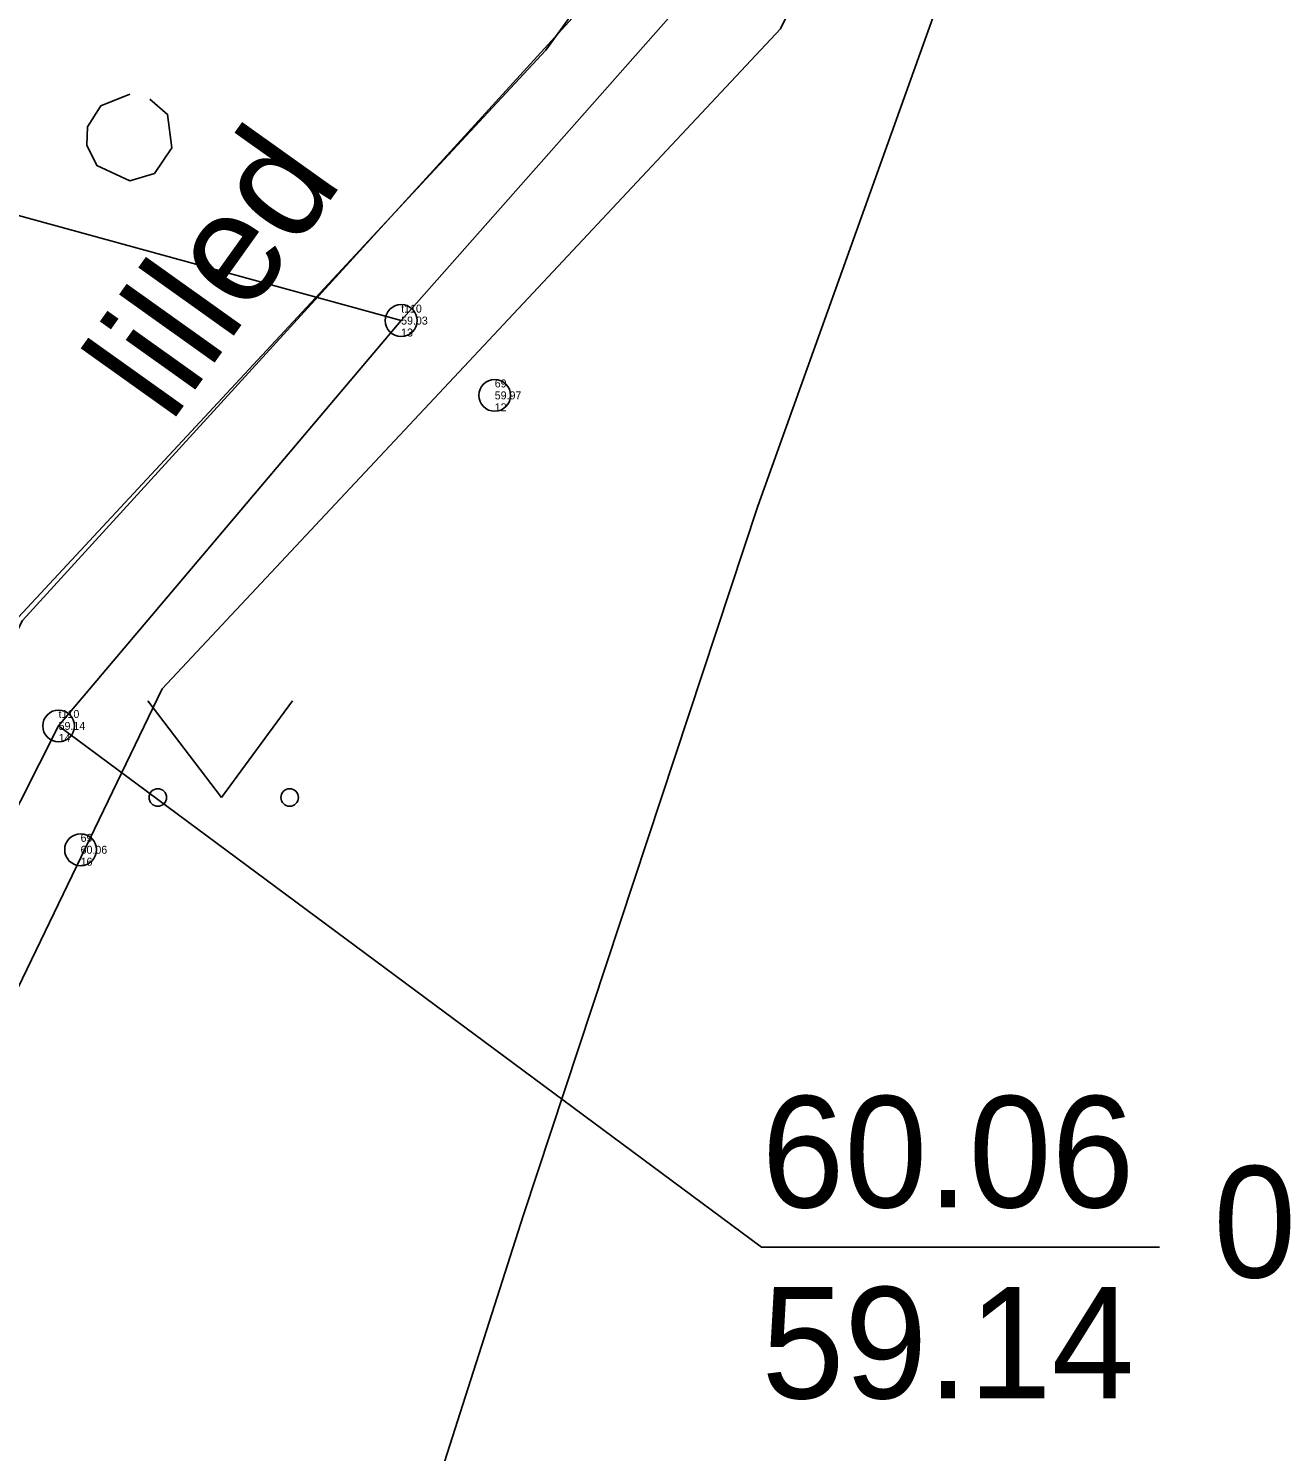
# Model space of a CAD drawing. Extents: x 635025 to 635136, y 6467970 to 6468131.
# Drawn here: x 635076.5 to 635084.4, y 6468072.64 to 6468081.59 of the extents above; entities that cross this region are included whole.
import ezdxf

# ---------------------------------------------------------------- set-up
doc = ezdxf.new("R2010")
doc.units = 0
for name, color, linetype in [('HALJASTUS', 7, 'Continuous'), ('KOORDPUNKT', 7, 'Continuous'), ('MOOTKOOD', 7, 'Continuous'), ('MOOTKORG-EH2000', 7, 'Continuous'), ('MOOTMPUNKT', 7, 'Continuous'), ('MOOTNR', 7, 'Continuous'), ('MOOTPIIR', 7, 'Continuous'), ('MPKAABEL', 7, 'Continuous')]:
    doc.layers.add(name, color=color, linetype=linetype)

msp = doc.modelspace()

# ---------------------------------------------------------------- linework, layer by layer
at = {"layer": 'HALJASTUS'}
for p, q in [((635077.2487, 6468077.3604), (635077.7121, 6468076.7537)), ((635077.7121, 6468076.7537), (635078.1576, 6468077.3604))]:
    msp.add_line(p, q, dxfattribs=at)
msp.add_lwpolyline([(635077.2614, 6468081.1419), (635077.3729, 6468081.0454), (635077.4, 6468080.8351), (635077.2902, 6468080.6749), (635077.135, 6468080.6289), (635076.9279, 6468080.7243), (635076.8663, 6468080.8515), (635076.8685, 6468080.9671), (635076.9533, 6468081.0992), (635077.135, 6468081.1731)], dxfattribs=at)
for centre in [(635077.311, 6468076.7537), (635078.1398, 6468076.7537)]:
    msp.add_circle(centre, 0.055, dxfattribs=at)
at = {"layer": 'KOORDPUNKT'}
for points in [[(635078.84, 6468079.75), (635075.7245, 6468080.6059), (635073.2245, 6468080.6059)], [(635076.688, 6468077.203), (635081.1045, 6468073.9277), (635083.6045, 6468073.9277)]]:
    msp.add_lwpolyline(points, dxfattribs=at)
at = {"layer": 'MOOTMPUNKT'}
for centre in [(635078.84, 6468079.75), (635079.428, 6468079.28), (635076.688, 6468077.203), (635076.826, 6468076.425)]:
    msp.add_circle(centre, 0.1, dxfattribs=at)
at = {"layer": 'MOOTPIIR'}
for points in [[(635086.4546, 6468093.9019), (635082.2704, 6468083.6934), (635081.2243, 6468081.5827), (635077.339, 6468077.4358), (635076.349, 6468075.381), (635074.0514, 6468066.8071), (635070.8385, 6468053.0962)], [(635070.1006, 6468053.1429), (635071.9406, 6468061.5488), (635075.4523, 6468075.9041), (635076.461, 6468077.8654), (635080.2437, 6468082.0123), (635081.2897, 6468083.8149), (635084.3812, 6468091.1093)]]:
    msp.add_lwpolyline(points, dxfattribs=at)
at = {"layer": 'MPKAABEL'}
for points in [[(635062.561, 6468046.771), (635062.946, 6468046.652), (635064.247, 6468046.447), (635067.147, 6468045.412), (635067.939, 6468045.454), (635068.394, 6468045.872), (635070.064, 6468051.627), (635072.079, 6468060.641), (635074.416, 6468070.544), (635075.968, 6468075.783), (635076.688, 6468077.203), (635078.84, 6468079.75), (635080.568, 6468081.705), (635081.443, 6468083.117), (635084.231, 6468089.37), (635084.797, 6468091.285), (635086.185, 6468094.09), (635087.314, 6468096.326), (635087.547, 6468097.18), (635087.3563, 6468097.5131)], [(635062.561, 6468046.771), (635062.946, 6468046.652), (635064.247, 6468046.447), (635067.147, 6468045.412), (635067.939, 6468045.454), (635068.394, 6468045.872), (635070.064, 6468051.627), (635072.079, 6468060.641), (635074.416, 6468070.544), (635075.968, 6468075.783), (635076.688, 6468077.203), (635078.84, 6468079.75), (635080.568, 6468081.705), (635081.443, 6468083.117), (635084.231, 6468089.37), (635084.797, 6468091.285), (635086.185, 6468094.09), (635087.314, 6468096.326), (635087.547, 6468097.18), (635087.3563, 6468097.5131)], [(635071.8401, 6468034.2359), (635066.421, 6468036.028), (635065.551, 6468036.558), (635065.233, 6468037.285), (635069.169, 6468050.782), (635072.365, 6468063.993), (635075.545, 6468076.164), (635075.988, 6468077.407), (635079.75, 6468081.449), (635080.65, 6468082.693), (635084.7705, 6468091.1482), (635087.2338, 6468095.0693), (635088.185, 6468096.0845)], [(635088.185, 6468096.0845), (635087.228, 6468094.565), (635086.051, 6468092.455), (635081.081, 6468078.584), (635079.609, 6468074.131), (635077.64, 6468067.975), (635074.584, 6468059.516), (635071.817, 6468051.59), (635070.683, 6468048.364), (635070.65, 6468048.157), (635070.835, 6468046.916), (635071.255, 6468046.32), (635073.834, 6468045.37), (635075.6181, 6468044.7703)]]:
    msp.add_lwpolyline(points, dxfattribs=at)

# ---------------------------------------------------------------- texts
at = {"layer": 'HALJASTUS'}
msp.add_text('lilled', height=0.7, rotation=54.50432, dxfattribs=at).set_placement((635077.3901, 6468079.096))
at = {"layer": 'KOORDPUNKT'}
for s, p in [('60.06', (635081.1045, 6468074.1777)), ('0.92', (635083.9428, 6468073.7375)), ('59.14', (635081.1045, 6468072.9777))]:
    msp.add_text(s, height=0.7, dxfattribs=at).set_placement(p)
at = {"layer": 'MOOTKOOD'}
for s, p in [('t110', (635078.84, 6468079.8)), ('69', (635079.428, 6468079.33)), ('t110', (635076.688, 6468077.253)), ('69', (635076.826, 6468076.475))]:
    msp.add_text(s, height=0.05, dxfattribs=at).set_placement(p)
at = {"layer": 'MOOTKORG-EH2000'}
for s, p in [('59.03', (635078.84, 6468079.725)), ('59.97', (635079.428, 6468079.255)), ('59.14', (635076.688, 6468077.178)), ('60.06', (635076.826, 6468076.4))]:
    msp.add_text(s, height=0.05, dxfattribs=at).set_placement(p)
at = {"layer": 'MOOTNR'}
for s, p in [('13', (635078.84, 6468079.65)), ('12', (635079.428, 6468079.18)), ('14', (635076.688, 6468077.103)), ('16', (635076.826, 6468076.325))]:
    msp.add_text(s, height=0.05, dxfattribs=at).set_placement(p)

doc.saveas('drawing.dxf')
